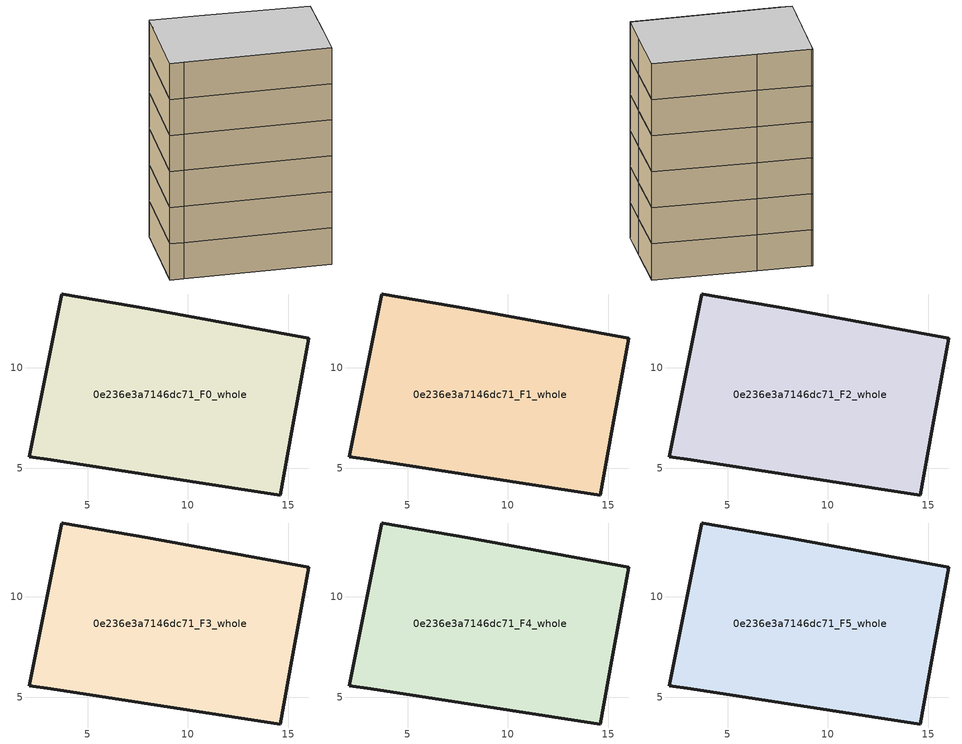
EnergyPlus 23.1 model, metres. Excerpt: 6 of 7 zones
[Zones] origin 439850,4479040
0e236e3a7146dc71_F0_whole
 floor ground (EU_floor_Construction): 16.03,11.49 15.19,6.84 14.6,3.66 3.15,5.42 2.09,5.57 3.72,13.69 3.8,13.67 8,12.94 z0
 wall outside (EU_wall_Construction): 14.6,3.66 15.19,6.84 16.03,11.49 8,12.94 3.8,13.67 3.72,13.69 2.09,5.57 3.15,5.42 14.6,3.66 z0:3
0e236e3a7146dc71_F1_whole
 floor to 0e236e3a7146dc71_F0_whole (EU_floor_Construction): 16.03,11.49 15.19,6.84 14.6,3.66 3.15,5.42 2.09,5.57 3.72,13.69 3.8,13.67 8,12.94 z3
 wall outside (EU_wall_Construction): 14.6,3.66 15.19,6.84 16.03,11.49 8,12.94 3.8,13.67 3.72,13.69 2.09,5.57 3.15,5.42 14.6,3.66 z3:6
0e236e3a7146dc71_F2_whole
 floor to 0e236e3a7146dc71_F1_whole (EU_floor_Construction): 16.03,11.49 15.19,6.84 14.6,3.66 3.15,5.42 2.09,5.57 3.72,13.69 3.8,13.67 8,12.94 z6
 wall outside (EU_wall_Construction): 14.6,3.66 15.19,6.84 16.03,11.49 8,12.94 3.8,13.67 3.72,13.69 2.09,5.57 3.15,5.42 14.6,3.66 z6:9
0e236e3a7146dc71_F3_whole
 floor to 0e236e3a7146dc71_F2_whole (EU_floor_Construction): 16.03,11.49 15.19,6.84 14.6,3.66 3.15,5.42 2.09,5.57 3.72,13.69 3.8,13.67 8,12.94 z9
 wall outside (EU_wall_Construction): 14.6,3.66 15.19,6.84 16.03,11.49 8,12.94 3.8,13.67 3.72,13.69 2.09,5.57 3.15,5.42 14.6,3.66 z9:12
0e236e3a7146dc71_F4_whole
 floor to 0e236e3a7146dc71_F3_whole (EU_floor_Construction): 16.03,11.49 15.19,6.84 14.6,3.66 3.15,5.42 2.09,5.57 3.72,13.69 3.8,13.67 8,12.94 z12
 wall outside (EU_wall_Construction): 14.6,3.66 15.19,6.84 16.03,11.49 8,12.94 3.8,13.67 3.72,13.69 2.09,5.57 3.15,5.42 14.6,3.66 z12:15
0e236e3a7146dc71_F5_whole
 floor to 0e236e3a7146dc71_F4_whole (EU_floor_Construction): 16.03,11.49 15.19,6.84 14.6,3.66 3.15,5.42 2.09,5.57 3.72,13.69 3.8,13.67 8,12.94 z15
 wall outside (EU_wall_Construction): 14.6,3.66 15.19,6.84 16.03,11.49 8,12.94 3.8,13.67 3.72,13.69 2.09,5.57 3.15,5.42 14.6,3.66 z15:18
 ceiling to 0e236e3a7146dc71_F6_whole (EU_floor_Construction): 14.6,3.66 15.19,6.84 16.03,11.49 8,12.94 3.8,13.67 3.72,13.69 2.09,5.57 3.15,5.42 z18
[Building]
EU S2 Campaign: North Axis=0; Terrain=City; Solar Distribution=FullExterior
[Site:Location]
Madrid: Latitude=40.5; Longitude=-3.5; Time Zone=1; Elevation=609
[SizingPeriod:WeatherFileDays]
AnnualSizingPeriod: Begin Month=1; Begin Day of Month=1; End Month=12; End Day of Month=31; Day of Week for Start Day=Monday; Use Weather File Daylight Saving Period=No; Use Weather File Rain and Snow Indicators=No
[MATERIAL]
EU_InternalMass_Material: Roughness=MediumRough; Thickness=0.1; Conductivity=1; Density=1800; Specific Heat=900; Thermal Absorptance=0.9; Solar Absorptance=0.7; Visible Absorptance=0.7
[MATERIAL:NOMASS] Roughness=MediumRough; Thermal Absorptance=0.9; Solar Absorptance=0.7; Visible Absorptance=0.7
Name | Thermal Resistance
EU_wall_NoMass | 1.60022
EU_floor_NoMass | 0.470652
[CONSTRUCTION]
EU_wall_Construction: EU_wall_NoMass
EU_floor_Construction: EU_floor_NoMass
EU_InternalMass_Construction: EU_InternalMass_Material
[ZONE] Type=1; Multiplier=1; Ceiling Height=autocalculate; Floor Area=autocalculate; Part of Total Floor Area=Yes
Name | Volume
0e236e3a7146dc71_F0_whole | 306.429
0e236e3a7146dc71_F1_whole; 0e236e3a7146dc71_F2_whole; 0e236e3a7146dc71_F3_whole; 0e236e3a7146dc71_F4_whole; 0e236e3a7146dc71_F5_whole | 306.43
[INTERNALMASS] Construction=EU_InternalMass_Construction; Surface Area=102.143
Name | Zone or ZoneList
0e236e3a7146dc71_F0_whole_EU_InternalMass | 0e236e3a7146dc71_F0_whole
0e236e3a7146dc71_F1_whole_EU_InternalMass | 0e236e3a7146dc71_F1_whole
0e236e3a7146dc71_F2_whole_EU_InternalMass | 0e236e3a7146dc71_F2_whole
0e236e3a7146dc71_F3_whole_EU_InternalMass | 0e236e3a7146dc71_F3_whole
0e236e3a7146dc71_F4_whole_EU_InternalMass | 0e236e3a7146dc71_F4_whole
0e236e3a7146dc71_F5_whole_EU_InternalMass | 0e236e3a7146dc71_F5_whole
[OTHEREQUIPMENT] Fuel Type=Electricity; Design Level Calculation Method=Watts/Area; Power per Zone Floor Area=1; Fraction Latent=0; Fraction Radiant=0; Fraction Lost=0; Carbon Dioxide Generation Rate=0; EndUse Subcategory=EU_Step8_InternalGains
Name | Zone or ZoneList or Space or SpaceList | Schedule
EU_Step8_InternalGain_0e236e3a7146dc71_F0_whole_f000 | 0e236e3a7146dc71_F0_whole | EU_Step8_GainSchedule_0e236e3a7146dc71_F0_whole_f000
EU_Step8_InternalGain_0e236e3a7146dc71_F1_whole_f000 | 0e236e3a7146dc71_F1_whole | EU_Step8_GainSchedule_0e236e3a7146dc71_F1_whole_f000
EU_Step8_InternalGain_0e236e3a7146dc71_F2_whole_f000 | 0e236e3a7146dc71_F2_whole | EU_Step8_GainSchedule_0e236e3a7146dc71_F2_whole_f000
EU_Step8_InternalGain_0e236e3a7146dc71_F3_whole_f000 | 0e236e3a7146dc71_F3_whole | EU_Step8_GainSchedule_0e236e3a7146dc71_F3_whole_f000
EU_Step8_InternalGain_0e236e3a7146dc71_F4_whole_f000 | 0e236e3a7146dc71_F4_whole | EU_Step8_GainSchedule_0e236e3a7146dc71_F4_whole_f000
EU_Step8_InternalGain_0e236e3a7146dc71_F5_whole_f000 | 0e236e3a7146dc71_F5_whole | EU_Step8_GainSchedule_0e236e3a7146dc71_F5_whole_f000
[ZONEVENTILATION:DESIGNFLOWRATE] Schedule=EU_AlwaysOn; Design Flow Rate Calculation Method=AirChanges/Hour; Air Changes per Hour=0.480704; Ventilation Type=Natural; Fan Pressure Rise=0; Fan Total Efficiency=1; Constant Term Coefficient=1; Temperature Term Coefficient=0; Velocity Term Coefficient=0; Velocity Squared Term Coefficient=0; Minimum Indoor Temperature=-100; Maximum Indoor Temperature=100; Delta Temperature=-100; Minimum Outdoor Temperature=-100; Maximum Outdoor Temperature=100; Maximum Wind Speed=40
Name | Zone or ZoneList or Space or SpaceList
EU_ConstantAir_0e236e3a7146dc71_F0_whole | 0e236e3a7146dc71_F0_whole
EU_ConstantAir_0e236e3a7146dc71_F1_whole | 0e236e3a7146dc71_F1_whole
EU_ConstantAir_0e236e3a7146dc71_F2_whole | 0e236e3a7146dc71_F2_whole
EU_ConstantAir_0e236e3a7146dc71_F3_whole | 0e236e3a7146dc71_F3_whole
EU_ConstantAir_0e236e3a7146dc71_F4_whole | 0e236e3a7146dc71_F4_whole
EU_ConstantAir_0e236e3a7146dc71_F5_whole | 0e236e3a7146dc71_F5_whole
[HVACTEMPLATE:THERMOSTAT] Constant Heating Setpoint=20; Constant Cooling Setpoint=50
EU_HeatOnly_0e236e3a7146dc71_F0_whole; EU_HeatOnly_0e236e3a7146dc71_F1_whole; EU_HeatOnly_0e236e3a7146dc71_F2_whole; EU_HeatOnly_0e236e3a7146dc71_F3_whole; EU_HeatOnly_0e236e3a7146dc71_F4_whole; EU_HeatOnly_0e236e3a7146dc71_F5_whole; EU_HeatOnly_0e236e3a7146dc71_F6_whole
[HVACTEMPLATE:ZONE:IDEALLOADSAIRSYSTEM] System Availability Schedule=EU_AlwaysOn; Maximum Heating Supply Air Temperature=50; Minimum Cooling Supply Air Temperature=13; Maximum Heating Supply Air Humidity Ratio=0.0156; Minimum Cooling Supply Air Humidity Ratio=0.0077; Heating Limit=NoLimit; Cooling Limit=NoLimit; Heating Availability Schedule=EU_AlwaysOn; Cooling Availability Schedule=EU_CoolingOff; Dehumidification Control Type=ConstantSensibleHeatRatio; Cooling Sensible Heat Ratio=0.7; Dehumidification Setpoint=60; Humidification Control Type=None; Humidification Setpoint=30; Outdoor Air Method=None; Outdoor Air Flow Rate per Person=0.00944; Outdoor Air Flow Rate per Zone Floor Area=0; Outdoor Air Flow Rate per Zone=0; Demand Controlled Ventilation Type=None; Outdoor Air Economizer Type=NoEconomizer; Heat Recovery Type=None; Sensible Heat Recovery Effectiveness=0.7; Latent Heat Recovery Effectiveness=0.65
Name | Template Thermostat
0e236e3a7146dc71_F0_whole | EU_HeatOnly_0e236e3a7146dc71_F0_whole
0e236e3a7146dc71_F1_whole | EU_HeatOnly_0e236e3a7146dc71_F1_whole
0e236e3a7146dc71_F2_whole | EU_HeatOnly_0e236e3a7146dc71_F2_whole
0e236e3a7146dc71_F3_whole | EU_HeatOnly_0e236e3a7146dc71_F3_whole
0e236e3a7146dc71_F4_whole | EU_HeatOnly_0e236e3a7146dc71_F4_whole
0e236e3a7146dc71_F5_whole | EU_HeatOnly_0e236e3a7146dc71_F5_whole
[SIZING:ZONE] Zone Cooling Design Supply Air Temperature Input Method=SupplyAirTemperature; Zone Cooling Design Supply Air Temperature=13; Zone Heating Design Supply Air Temperature Input Method=SupplyAirTemperature; Zone Heating Design Supply Air Temperature=50; Zone Cooling Design Supply Air Humidity Ratio=0.008; Zone Heating Design Supply Air Humidity Ratio=0.008; Cooling Design Air Flow Method=DesignDay; Cooling Design Air Flow Rate=0; Cooling Minimum Air Flow per Zone Floor Area=0.000762; Cooling Minimum Air Flow=0; Cooling Minimum Air Flow Fraction=0.2; Heating Design Air Flow Method=DesignDay; Heating Design Air Flow Rate=0; Heating Maximum Air Flow per Zone Floor Area=0.002032; Heating Maximum Air Flow=0.141576; Heating Maximum Air Flow Fraction=0.3; Account for Dedicated Outdoor Air System=No; Dedicated Outdoor Air System Control Strategy=NeutralSupplyAir; Dedicated Outdoor Air Low Setpoint Temperature for Design=autosize; Dedicated Outdoor Air High Setpoint Temperature for Design=autosize; Zone Load Sizing Method=Sensible Load Only No Latent Load; Zone Latent Cooling Design Supply Air Humidity Ratio Input Method=HumidityRatioDifference; Zone Cooling Design Supply Air Humidity Ratio Difference=0.005; Zone Latent Heating Design Supply Air Humidity Ratio Input Method=HumidityRatioDifference; Zone Humidification Design Supply Air Humidity Ratio Difference=0.005
0e236e3a7146dc71_F0_whole; 0e236e3a7146dc71_F1_whole; 0e236e3a7146dc71_F2_whole; 0e236e3a7146dc71_F3_whole; 0e236e3a7146dc71_F4_whole; 0e236e3a7146dc71_F5_whole
[SCHEDULE:CONSTANT]
Name | Hourly Value
EU_AlwaysOn | 1
EU_CoolingOff | 0
[SCHEDULE:FILE] Column Number=1; Rows to Skip at Top=0; Number of Hours of Data=8760; Column Separator=Comma; Interpolate to Timestep=No; Minutes per Item=60; Adjust Schedule for Daylight Savings=Yes
Name | File
EU_Step8_GainSchedule_0e236e3a7146dc71_F0_whole_f000 | C:\Users\o_iseri\Desktop\OpenUBEM\openubem\outputs\eu_evidence\EU-11\ES-MAD-BERRUGUETE\idfs\0e236e3a7146dc71\0e236e3a7146dc71_F0_whole_f000_gain.csv
EU_Step8_GainSchedule_0e236e3a7146dc71_F1_whole_f000 | C:\Users\o_iseri\Desktop\OpenUBEM\openubem\outputs\eu_evidence\EU-11\ES-MAD-BERRUGUETE\idfs\0e236e3a7146dc71\0e236e3a7146dc71_F1_whole_f000_gain.csv
EU_Step8_GainSchedule_0e236e3a7146dc71_F2_whole_f000 | C:\Users\o_iseri\Desktop\OpenUBEM\openubem\outputs\eu_evidence\EU-11\ES-MAD-BERRUGUETE\idfs\0e236e3a7146dc71\0e236e3a7146dc71_F2_whole_f000_gain.csv
EU_Step8_GainSchedule_0e236e3a7146dc71_F3_whole_f000 | C:\Users\o_iseri\Desktop\OpenUBEM\openubem\outputs\eu_evidence\EU-11\ES-MAD-BERRUGUETE\idfs\0e236e3a7146dc71\0e236e3a7146dc71_F3_whole_f000_gain.csv
EU_Step8_GainSchedule_0e236e3a7146dc71_F4_whole_f000 | C:\Users\o_iseri\Desktop\OpenUBEM\openubem\outputs\eu_evidence\EU-11\ES-MAD-BERRUGUETE\idfs\0e236e3a7146dc71\0e236e3a7146dc71_F4_whole_f000_gain.csv
EU_Step8_GainSchedule_0e236e3a7146dc71_F5_whole_f000 | C:\Users\o_iseri\Desktop\OpenUBEM\openubem\outputs\eu_evidence\EU-11\ES-MAD-BERRUGUETE\idfs\0e236e3a7146dc71\0e236e3a7146dc71_F5_whole_f000_gain.csv
